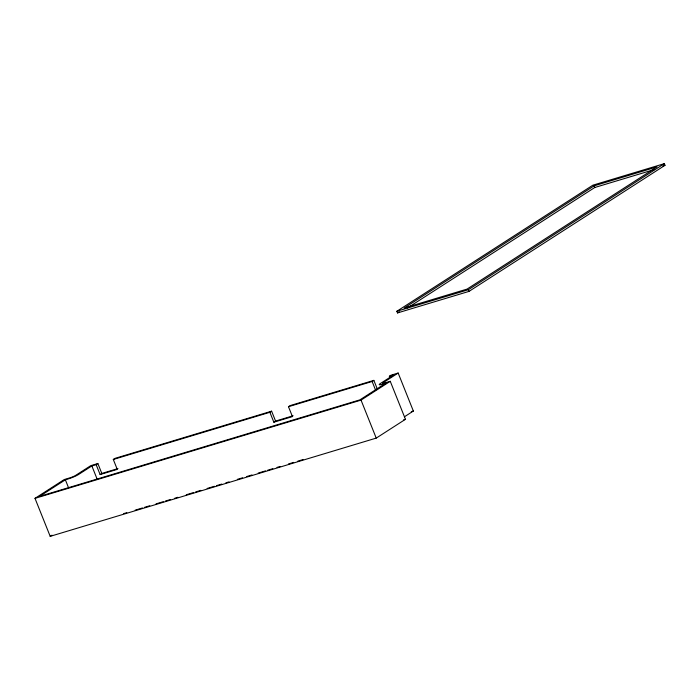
<?xml version="1.0" encoding="UTF-8"?>
<svg xmlns="http://www.w3.org/2000/svg" width="700" height="700" viewBox="0 0 700 700"><rect width="100%" height="100%" fill="white"/><g stroke="black" fill="none" stroke-linecap="round" stroke-linejoin="round"><path stroke-width="1.05" d="M404.504 416.736L413.359 411.04L398.16 373.047L383.119 382.725A4.489 0.586 -21.8 0 0 384.545 383.031L390.259 381.308L405.457 419.3L376.233 438.104L50.199 536.349L35 498.347L64.225 479.552L69.947 477.829A4.489 0.586 -21.8 0 0 75.67 475.37L90.711 465.692L97.86 463.531L101.824 473.445L100.109 474.548L96.145 464.642L97.86 463.531M96.145 464.642L91.858 465.938L78.531 474.504A8.076 1.05 -21.8 0 1 68.224 478.931L65.371 479.798L39.576 496.379L359.896 399.866L385.683 383.276L382.821 384.134A8.076 1.05 -21.8 0 1 380.257 383.591L393.584 375.016L389.287 376.311L391.011 375.2L398.16 373.047M100.109 474.548L117.268 469.376L113.304 459.471L115.028 458.36L271.609 411.18L275.572 421.085L273.849 422.196L269.885 412.291L271.609 411.18M396.848 311.273L592.839 185.202L664.335 163.651L665 165.305L469.009 291.384L397.512 312.926L396.848 311.273L468.352 289.73L664.335 163.651M594.125 185.841L404.145 308.044L467.066 289.091L657.038 166.88L594.125 185.841L594.781 187.495L407.558 307.93M50.199 536.349L52.028 535.168M397.512 312.926L399.341 311.745M273.849 422.196L292.442 416.596L288.479 406.691L290.194 405.58L373.852 380.371L377.414 389.279M288.479 406.691L372.129 381.483L373.852 380.371M35 498.347L361.034 400.111L390.259 381.308M275.572 421.085L293.116 415.774M662.926 165.935L665 165.305M594.781 187.495L654.605 169.47M113.304 459.471L269.885 412.291M101.824 473.445L117.976 468.58M411.267 411.679L413.359 411.04M403.55 419.877L405.457 419.3M123.681 513.616L126.814 512.671M135.153 510.16L142.459 507.955M144.541 507.325L149.756 505.759M156.013 503.869L163.31 501.673M165.401 501.043L170.616 499.476M174.781 498.216L177.914 497.271M186.252 494.76L193.559 492.564M195.641 491.934L200.856 490.359M207.112 488.477L214.41 486.273M216.501 485.642L221.716 484.076M225.881 482.816L229.014 481.88M237.352 479.36L242.568 477.794M246.741 476.534L251.956 474.959M258.213 473.077L265.51 470.881M267.601 470.251L272.816 468.676M276.981 467.425L280.114 466.48M288.453 463.969L293.668 462.394M297.841 461.134L303.056 459.567M468.352 289.73L469.009 291.384M372.129 381.483L375.69 390.39M361.034 400.111L376.233 438.104M91.858 465.938L97.055 478.931M65.371 479.798L68.565 487.795"/></g></svg>
